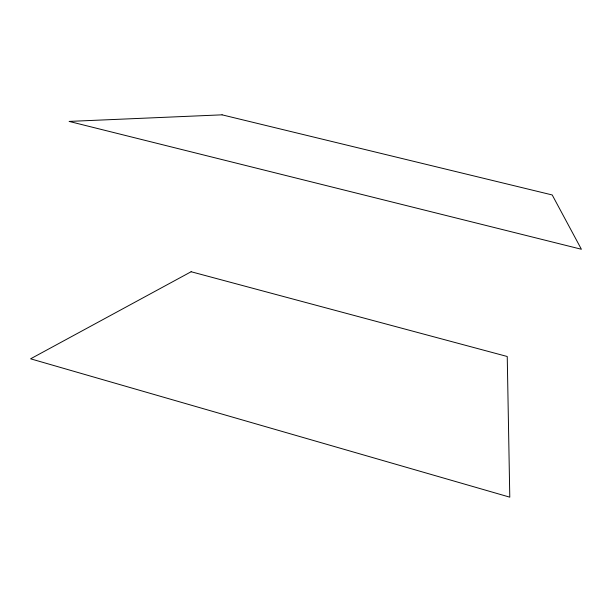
<?xml version="1.0" encoding="UTF-8"?>
<svg xmlns="http://www.w3.org/2000/svg" width="612" height="612" viewBox="0 0 612 612"><rect width="100%" height="100%" fill="white"/><g stroke="black" fill="none" stroke-linecap="round" stroke-linejoin="round"><path stroke-width="0.92" d="M191.12 271.743L30.6 358.816L509.788 497.166L507.241 356.498L191.12 271.743M222.064 114.834L69.125 121.413L581.4 249.26L552.208 194.953L222.064 114.834"/></g></svg>
